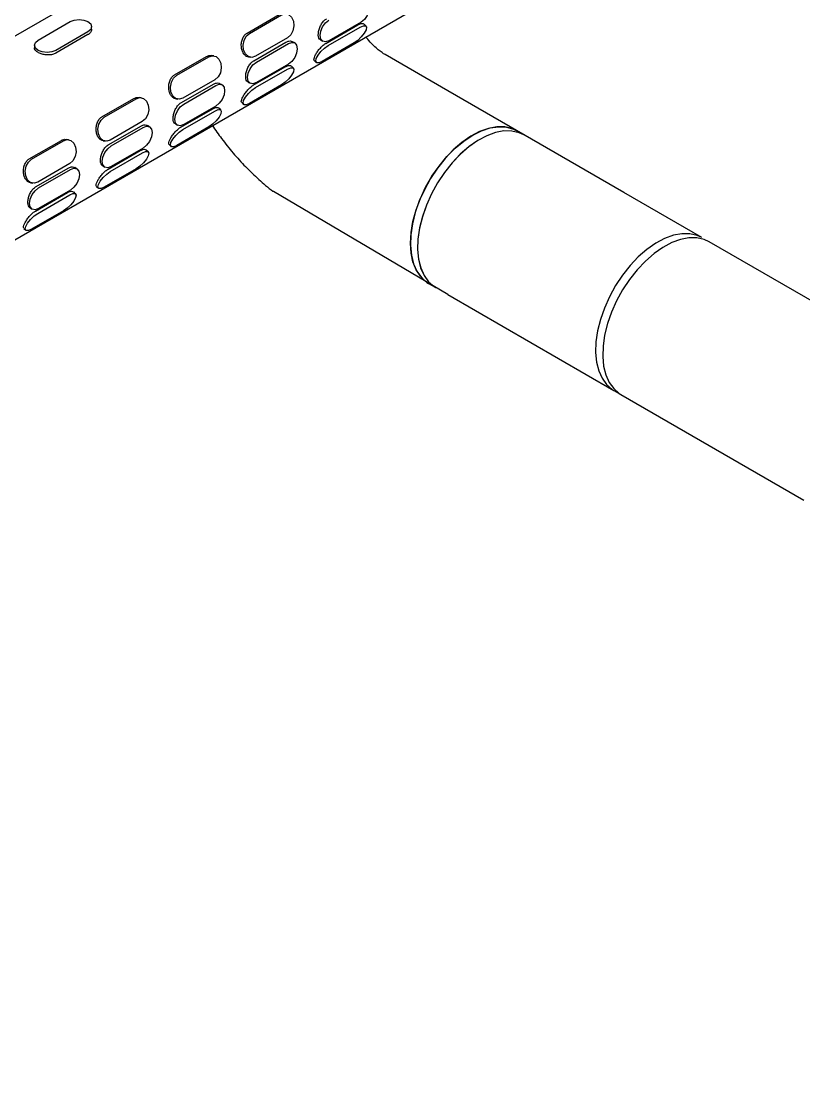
# Model space of a CAD drawing. Extents: x 0 to 3125, y 0 to 2290.
# Drawn here: x 2195.8 to 2350.8, y 1495.9 to 1706 of the extents above; entities that cross this region are included whole.
import ezdxf

# ---------------------------------------------------------------- set-up
doc = ezdxf.new("R2010")
doc.units = 0
doc.header["$LTSCALE"] = 10
doc.header["$MEASUREMENT"] = 0
doc.layers.get('0').update_dxf_attribs({"linetype": 'CONTINUOUS'})

msp = doc.modelspace()

# ---------------------------------------------------------------- linework, layer by layer
at = {"color": 7, "linetype": 'Continuous', "lineweight": 25}
for p, q in [((2301.2, 1764.62), (1888.05, 1526.11)), ((1905.5, 1495.89), (2318.64, 1734.4)), ((2240.56, 1703.66), (2246.9, 1707.33)), ((2241.01, 1703.59), (2247.35, 1707.26)), ((2199.15, 1702.26), (2205.49, 1705.92)), ((2209.75, 1704.43), (2209.75, 1704.91)), ((2256.15, 1701.62), (2262.5, 1705.28)), ((2256.6, 1701.17), (2262.95, 1704.84)), ((2263.11, 1705.81), (2256.76, 1702.14)), ((2264.1, 1705.04), (2263.73, 1705.41)), ((2209.02, 1703.89), (2202.67, 1700.23)), ((2209.02, 1703.34), (2202.67, 1699.68)), ((2248.56, 1702.73), (2242.21, 1699.07)), ((2249.97, 1701.7), (2249.55, 1701.94)), ((2255.1, 1702.26), (2255.52, 1702.02)), ((2198.42, 1701.24), (2198.42, 1700.76)), ((2241.9, 1698.19), (2248.24, 1701.85)), ((2242.38, 1697.91), (2248.72, 1701.58)), ((2261.74, 1701.7), (2255.4, 1698.04)), ((2226.17, 1695.36), (2232.52, 1699.02)), ((2226.62, 1695.29), (2232.97, 1698.95)), ((2233.96, 1699.16), (2233.54, 1699.22)), ((2240.81, 1698.93), (2241.23, 1698.87)), ((2253.86, 1698.22), (2254.24, 1697.84)), ((2280.3, 1692.22), (2267.88, 1699.39)), ((2241.77, 1693.32), (2248.11, 1696.98)), ((2242.22, 1692.87), (2248.56, 1696.53)), ((2248.73, 1697.5), (2242.38, 1693.84)), ((2249.72, 1696.73), (2249.35, 1697.11)), ((2227.52, 1689.89), (2233.86, 1693.55)), ((2234.18, 1694.43), (2227.83, 1690.77)), ((2235.59, 1693.4), (2235.17, 1693.64)), ((2240.72, 1693.96), (2241.13, 1693.72)), ((2227.99, 1689.61), (2234.34, 1693.27)), ((2247.36, 1693.4), (2241.02, 1689.74)), ((2211.79, 1687.06), (2218.14, 1690.72)), ((2212.24, 1686.99), (2218.59, 1690.65)), ((2219.57, 1690.85), (2219.16, 1690.92)), ((2226.43, 1690.63), (2226.84, 1690.57)), ((2239.48, 1689.91), (2239.86, 1689.54)), ((2227.39, 1685.02), (2233.73, 1688.68)), ((2227.84, 1684.57), (2234.18, 1688.23)), ((2234.34, 1689.2), (2228, 1685.54)), ((2235.34, 1688.43), (2234.96, 1688.8)), ((2213.13, 1681.58), (2219.48, 1685.25)), ((2219.79, 1686.13), (2213.45, 1682.47)), ((2221.2, 1685.09), (2220.79, 1685.33)), ((2226.34, 1685.65), (2226.75, 1685.41)), ((2232.98, 1685.1), (2226.63, 1681.43)), ((2213.61, 1681.31), (2219.96, 1684.97)), ((2295.37, 1683.5), (2293.96, 1684.31)), ((2197.41, 1678.75), (2203.75, 1682.42)), ((2197.86, 1678.68), (2204.2, 1682.35)), ((2205.19, 1682.55), (2204.77, 1682.61)), ((2212.04, 1682.33), (2212.46, 1682.26)), ((2219.96, 1680.9), (2213.62, 1677.23)), ((2225.1, 1681.61), (2225.48, 1681.23)), ((2213, 1676.71), (2219.35, 1680.38)), ((2213.45, 1676.26), (2219.8, 1679.93)), ((2220.96, 1680.13), (2220.58, 1680.5)), ((2198.75, 1673.28), (2205.1, 1676.94)), ((2205.41, 1677.83), (2199.07, 1674.16)), ((2199.23, 1673), (2205.57, 1676.67)), ((2206.82, 1676.79), (2206.4, 1677.03)), ((2211.95, 1677.35), (2212.37, 1677.11)), ((2218.6, 1676.79), (2212.25, 1673.13)), ((2197.66, 1674.03), (2198.08, 1673.96)), ((2205.58, 1672.59), (2199.23, 1668.93)), ((2210.72, 1673.31), (2211.09, 1672.93)), ((2198.62, 1668.41), (2204.97, 1672.07)), ((2199.07, 1667.96), (2205.42, 1671.62)), ((2206.57, 1671.82), (2206.2, 1672.2)), ((2330.63, 1663.17), (2315.2, 1672.07)), ((2197.57, 1669.05), (2197.99, 1668.81)), ((2204.21, 1668.49), (2197.87, 1664.83)), ((2196.33, 1665), (2196.71, 1664.63)), ((2387.03, 1630.61), (2332.04, 1662.35)), ((2276.51, 1654.09), (2277.92, 1653.28)), ((2280.3, 1651.93), (2313.18, 1632.94)), ((2313.18, 1632.94), (2314.59, 1632.13)), ((2314.59, 1632.13), (2350.81, 1611.22))]:
    msp.add_line(p, q, dxfattribs=at)
for p, q in [((2315.2, 1672.07), (2280.3, 1692.22)), ((2280.3, 1651.93), (2245.77, 1672.29))]:
    msp.add_line(p, q)
at = {"color": 7, "linetype": 'Continuous', "lineweight": 25, "flags": 128}
for points in [[(2263.11, 1709.88), (2263.78, 1710.11), (2264.35, 1710), (2264.73, 1709.56), (2264.87, 1708.86), (2264.74, 1708), (2264.35, 1707.12), (2263.78, 1706.35), (2263.11, 1705.81)], [(2205.49, 1705.92), (2206.3, 1706.24), (2207.26, 1706.35), (2208.21, 1706.24), (2209.02, 1705.93), (2209.56, 1705.46), (2209.75, 1704.91), (2209.56, 1704.36), (2209.02, 1703.89)], [(2247.35, 1707.26), (2248.07, 1707.47), (2248.77, 1707.31), (2249.35, 1706.8), (2249.72, 1706.01), (2249.81, 1705.07), (2249.63, 1704.12), (2249.19, 1703.3), (2248.56, 1702.73)], [(2256.76, 1702.14), (2256.09, 1701.91), (2255.52, 1702.02), (2255.13, 1702.46), (2255, 1703.16), (2255.13, 1704.02), (2255.51, 1704.9), (2256.09, 1705.67), (2256.76, 1706.22)], [(2262.95, 1704.84), (2263.58, 1705.11), (2264.02, 1705.1), (2264.2, 1704.81), (2264.11, 1704.29), (2263.74, 1703.61), (2263.17, 1702.88), (2262.46, 1702.21), (2261.74, 1701.7)], [(2202.67, 1700.23), (2201.87, 1699.92), (2200.91, 1699.81), (2199.96, 1699.92), (2199.15, 1700.23), (2198.61, 1700.69), (2198.42, 1701.24), (2198.61, 1701.79), (2199.15, 1702.26)], [(2242.21, 1699.07), (2241.49, 1698.85), (2240.79, 1699.01), (2240.21, 1699.53), (2239.85, 1700.31), (2239.75, 1701.26), (2239.94, 1702.21), (2240.38, 1703.03), (2241.01, 1703.59)], [(2248.72, 1701.58), (2249.4, 1701.81), (2249.97, 1701.7), (2250.35, 1701.26), (2250.49, 1700.56), (2250.35, 1699.7), (2249.97, 1698.82), (2249.4, 1698.05), (2248.73, 1697.5)], [(2255.4, 1698.04), (2254.77, 1697.77), (2254.33, 1697.78), (2254.14, 1698.07), (2254.24, 1698.59), (2254.6, 1699.27), (2255.18, 1699.99), (2255.88, 1700.66), (2256.6, 1701.17)], [(2232.97, 1698.95), (2233.69, 1699.17), (2234.39, 1699.01), (2234.97, 1698.5), (2235.33, 1697.71), (2235.43, 1696.77), (2235.25, 1695.81), (2234.81, 1694.99), (2234.18, 1694.43)], [(2242.38, 1693.84), (2241.71, 1693.61), (2241.13, 1693.72), (2240.75, 1694.16), (2240.62, 1694.86), (2240.75, 1695.72), (2241.13, 1696.6), (2241.7, 1697.37), (2242.38, 1697.91)], [(2248.56, 1696.53), (2249.19, 1696.8), (2249.63, 1696.79), (2249.82, 1696.51), (2249.73, 1695.98), (2249.36, 1695.31), (2248.78, 1694.58), (2248.08, 1693.91), (2247.36, 1693.4)], [(2227.83, 1690.77), (2227.11, 1690.55), (2226.41, 1690.71), (2225.83, 1691.22), (2225.46, 1692.01), (2225.37, 1692.95), (2225.55, 1693.91), (2225.99, 1694.73), (2226.62, 1695.29)], [(2234.34, 1693.27), (2235.01, 1693.51), (2235.59, 1693.4), (2235.97, 1692.96), (2236.1, 1692.25), (2235.97, 1691.4), (2235.59, 1690.52), (2235.02, 1689.75), (2234.34, 1689.2)], [(2241.02, 1689.74), (2240.39, 1689.47), (2239.95, 1689.48), (2239.76, 1689.76), (2239.86, 1690.29), (2240.22, 1690.96), (2240.8, 1691.69), (2241.5, 1692.36), (2242.22, 1692.87)], [(2218.59, 1690.65), (2219.31, 1690.87), (2220.01, 1690.71), (2220.59, 1690.19), (2220.95, 1689.41), (2221.05, 1688.46), (2220.86, 1687.51), (2220.42, 1686.69), (2219.79, 1686.13)], [(2228, 1685.54), (2227.32, 1685.3), (2226.75, 1685.41), (2226.37, 1685.85), (2226.23, 1686.56), (2226.37, 1687.41), (2226.75, 1688.29), (2227.32, 1689.07), (2227.99, 1689.61)], [(2234.18, 1688.23), (2234.81, 1688.5), (2235.25, 1688.49), (2235.44, 1688.2), (2235.34, 1687.68), (2234.98, 1687), (2234.4, 1686.28), (2233.7, 1685.61), (2232.98, 1685.1)], [(2213.45, 1682.47), (2212.73, 1682.25), (2212.03, 1682.41), (2211.45, 1682.92), (2211.08, 1683.71), (2210.98, 1684.65), (2211.17, 1685.61), (2211.61, 1686.43), (2212.24, 1686.99)], [(2219.96, 1684.97), (2220.63, 1685.2), (2221.2, 1685.09), (2221.59, 1684.65), (2221.72, 1683.95), (2221.59, 1683.09), (2221.21, 1682.21), (2220.64, 1681.44), (2219.96, 1680.9)], [(2272.9, 1662.08), (2273.02, 1664.18), (2273.4, 1666.38), (2274.01, 1668.64), (2274.86, 1670.91), (2275.91, 1673.15), (2277.15, 1675.3), (2278.56, 1677.34), (2280.11, 1679.2), (2281.76, 1680.87), (2283.48, 1682.29), (2285.23, 1683.45), (2286.99, 1684.32), (2288.71, 1684.88), (2290.36, 1685.12), (2291.9, 1685.04), (2293.31, 1684.63), (2293.96, 1684.31)], [(2293.96, 1684.31), (2293.02, 1684.75), (2291.58, 1685.08), (2290.01, 1685.1), (2288.34, 1684.78), (2286.61, 1684.15), (2284.85, 1683.22), (2283.1, 1682), (2281.39, 1680.52), (2279.76, 1678.81), (2278.24, 1676.9), (2276.87, 1674.84), (2275.66, 1672.66), (2274.65, 1670.42), (2273.86, 1668.14), (2273.29, 1665.89), (2272.97, 1663.71), (2272.9, 1661.64), (2273.08, 1659.72), (2273.51, 1657.99), (2274.18, 1656.5), (2275.07, 1655.26)], [(2226.63, 1681.43), (2226, 1681.16), (2225.56, 1681.17), (2225.38, 1681.46), (2225.47, 1681.98), (2225.84, 1682.66), (2226.41, 1683.39), (2227.12, 1684.06), (2227.84, 1684.57)], [(2295.37, 1683.5), (2294.42, 1683.94), (2292.97, 1684.27), (2291.4, 1684.28), (2289.73, 1683.96), (2288, 1683.33), (2286.24, 1682.4), (2284.49, 1681.17), (2282.78, 1679.69), (2281.16, 1677.98), (2279.64, 1676.07), (2278.26, 1674.01), (2277.06, 1671.83), (2276.05, 1669.58), (2275.26, 1667.31), (2274.7, 1665.06), (2274.38, 1662.87), (2274.31, 1660.8), (2274.5, 1658.89), (2274.93, 1657.16), (2275.59, 1655.67), (2276.49, 1654.43), (2277.59, 1653.48), (2277.92, 1653.28)], [(2295.37, 1683.5), (2294.43, 1683.94), (2292.99, 1684.27), (2291.42, 1684.28), (2289.75, 1683.97), (2288.02, 1683.34), (2286.26, 1682.4), (2284.51, 1681.19), (2282.8, 1679.71), (2281.17, 1678), (2279.65, 1676.09), (2278.28, 1674.03), (2277.07, 1671.85), (2276.06, 1669.6), (2275.27, 1667.33), (2274.7, 1665.08), (2274.38, 1662.89), (2274.31, 1660.82), (2274.49, 1658.9), (2274.92, 1657.18), (2275.59, 1655.68), (2276.48, 1654.44)], [(2204.2, 1682.35), (2204.92, 1682.56), (2205.63, 1682.4), (2206.2, 1681.89), (2206.57, 1681.1), (2206.67, 1680.16), (2206.48, 1679.21), (2206.04, 1678.39), (2205.41, 1677.83)], [(2213.62, 1677.23), (2212.94, 1677), (2212.37, 1677.11), (2211.99, 1677.55), (2211.85, 1678.25), (2211.98, 1679.11), (2212.37, 1679.99), (2212.94, 1680.76), (2213.61, 1681.31)], [(2219.8, 1679.93), (2220.43, 1680.2), (2220.87, 1680.19), (2221.06, 1679.9), (2220.96, 1679.38), (2220.6, 1678.7), (2220.02, 1677.97), (2219.32, 1677.3), (2218.6, 1676.79)], [(2199.07, 1674.16), (2198.35, 1673.95), (2197.64, 1674.11), (2197.06, 1674.62), (2196.7, 1675.41), (2196.6, 1676.35), (2196.79, 1677.3), (2197.23, 1678.12), (2197.86, 1678.68)], [(2205.57, 1676.67), (2206.25, 1676.9), (2206.82, 1676.79), (2207.2, 1676.35), (2207.34, 1675.65), (2207.21, 1674.79), (2206.82, 1673.91), (2206.25, 1673.14), (2205.58, 1672.59)], [(2212.25, 1673.13), (2211.62, 1672.86), (2211.18, 1672.87), (2210.99, 1673.16), (2211.09, 1673.68), (2211.45, 1674.36), (2212.03, 1675.09), (2212.73, 1675.76), (2213.45, 1676.26)], [(2199.23, 1668.93), (2198.56, 1668.7), (2197.99, 1668.81), (2197.6, 1669.25), (2197.47, 1669.95), (2197.6, 1670.81), (2197.98, 1671.69), (2198.56, 1672.46), (2199.23, 1673)], [(2205.42, 1671.62), (2206.05, 1671.89), (2206.49, 1671.88), (2206.67, 1671.6), (2206.58, 1671.08), (2206.21, 1670.4), (2205.64, 1669.67), (2204.93, 1669), (2204.21, 1668.49)], [(2197.87, 1664.83), (2197.24, 1664.56), (2196.8, 1664.57), (2196.61, 1664.86), (2196.71, 1665.38), (2197.07, 1666.05), (2197.65, 1666.78), (2198.35, 1667.45), (2199.07, 1667.96)], [(2276.51, 1654.09), (2275.91, 1654.49), (2274.86, 1655.51), (2274.01, 1656.8), (2273.4, 1658.35), (2273.02, 1660.12), (2272.9, 1662.08)], [(2330.63, 1663.17), (2329.67, 1663.61), (2328.22, 1663.94), (2326.65, 1663.95), (2324.98, 1663.63), (2323.25, 1662.99), (2321.49, 1662.05), (2319.74, 1660.83), (2318.03, 1659.35), (2316.4, 1657.63), (2314.89, 1655.72), (2313.52, 1653.66), (2312.31, 1651.48), (2311.31, 1649.23), (2310.52, 1646.96), (2309.96, 1644.71), (2309.64, 1642.52), (2309.58, 1640.45), (2309.76, 1638.54), (2310.19, 1636.82), (2310.86, 1635.33), (2311.76, 1634.09)], [(2332.04, 1662.35), (2331.08, 1662.8), (2329.63, 1663.13), (2328.06, 1663.13), (2326.39, 1662.81), (2324.66, 1662.18), (2322.9, 1661.24), (2321.15, 1660.02), (2319.44, 1658.53), (2317.81, 1656.82), (2316.3, 1654.91), (2314.93, 1652.84), (2313.72, 1650.66), (2312.72, 1648.42), (2311.93, 1646.14), (2311.37, 1643.89), (2311.05, 1641.71), (2310.99, 1639.64), (2311.17, 1637.73), (2311.6, 1636), (2312.27, 1634.51), (2313.17, 1633.28)], [(2275.07, 1655.26), (2276.17, 1654.3), (2276.51, 1654.09)], [(2276.48, 1654.44), (2277.58, 1653.49), (2277.92, 1653.28)], [(2311.76, 1634.09), (2312.86, 1633.14), (2313.18, 1632.94)], [(2313.17, 1633.28), (2314.27, 1632.33), (2314.59, 1632.13)]]:
    msp.add_lwpolyline(points, dxfattribs=at)
at = {"color": 7, "linetype": 'Continuous', "lineweight": 25}
for points, knots in [([(2255.12, 1702.29), (2255.03, 1702.33), (2254.82, 1702.45), (2254.66, 1702.91), (2254.63, 1703.58), (2254.77, 1704.35), (2255.07, 1705.14), (2255.52, 1705.85), (2255.95, 1706.29), (2256.21, 1706.45), (2256.28, 1706.49)], [0, 0, 0, 0, 0.094339, 0.23794, 0.380554, 0.522138, 0.664223, 0.807572, 0.951002, 1, 1, 1, 1]), ([(2209.75, 1704.43), (2209.72, 1704.25), (2209.67, 1703.9), (2209.34, 1703.54), (2209.08, 1703.38), (2209.02, 1703.34)], [0, 0, 0, 0, 0.423126, 0.853109, 1, 1, 1, 1]), ([(2262.5, 1705.28), (2262.69, 1705.38), (2263.07, 1705.56), (2263.51, 1705.58), (2263.65, 1705.45), (2263.71, 1705.39)], [0, 0, 0, 0, 0.368794, 0.737497, 1, 1, 1, 1]), ([(2240.81, 1698.97), (2240.74, 1698.97), (2240.46, 1698.98), (2240.06, 1699.29), (2239.66, 1699.85), (2239.43, 1700.61), (2239.37, 1701.44), (2239.51, 1702.28), (2239.84, 1703.01), (2240.23, 1703.46), (2240.49, 1703.62), (2240.56, 1703.66)], [0, 0, 0, 0, 0.050788, 0.180219, 0.310202, 0.439293, 0.567452, 0.696064, 0.825819, 0.955648, 1, 1, 1, 1]), ([(2248.24, 1701.85), (2248.44, 1701.94), (2248.84, 1702.11), (2249.3, 1702.1), (2249.49, 1701.95), (2249.54, 1701.91)], [0, 0, 0, 0, 0.426968, 0.85383, 1, 1, 1, 1]), ([(2267.88, 1699.39), (2267.79, 1699.45), (2267.52, 1699.6), (2266.93, 1700.02), (2266.1, 1700.7), (2265.17, 1701.6), (2264.47, 1702.38), (2264.1, 1702.83), (2264.06, 1702.88)], [0, 0, 0, 0, 0.0385205, 0.1058348, 0.1739579, 0.2438317, 0.3156516, 0.3251048, 0.3251048, 0.3251048, 0.3251048]), ([(2202.67, 1699.68), (2202.46, 1699.58), (2202.03, 1699.38), (2201.2, 1699.29), (2200.35, 1699.37), (2199.57, 1699.59), (2198.92, 1699.93), (2198.54, 1700.32), (2198.37, 1700.62), (2198.42, 1700.76), (2198.42, 1700.76)], [0, 0, 0, 0, 0.142215, 0.284395, 0.42749, 0.571195, 0.713914, 0.855602, 0.997791, 1, 1, 1, 1]), ([(2253.88, 1698.24), (2253.86, 1698.25), (2253.76, 1698.29), (2253.79, 1698.58), (2253.95, 1699.08), (2254.29, 1699.71), (2254.77, 1700.38), (2255.33, 1701.01), (2255.82, 1701.42), (2256.08, 1701.58), (2256.15, 1701.62)], [0, 0, 0, 0, 0.044156, 0.195713, 0.346229, 0.495659, 0.645618, 0.79691, 0.948286, 1, 1, 1, 1]), ([(2232.52, 1699.02), (2232.72, 1699.12), (2233.06, 1699.28), (2233.4, 1699.21), (2233.53, 1699.19)], [0, 0, 0, 0, 0.623079, 1, 1, 1, 1]), ([(2240.74, 1693.98), (2240.65, 1694.03), (2240.44, 1694.15), (2240.28, 1694.61), (2240.24, 1695.27), (2240.39, 1696.05), (2240.69, 1696.84), (2241.13, 1697.55), (2241.57, 1697.98), (2241.83, 1698.15), (2241.9, 1698.19)], [0, 0, 0, 0, 0.094339, 0.23794, 0.380554, 0.522138, 0.664223, 0.807572, 0.951002, 1, 1, 1, 1]), ([(2248.11, 1696.98), (2248.31, 1697.07), (2248.69, 1697.26), (2249.12, 1697.28), (2249.27, 1697.14), (2249.33, 1697.09)], [0, 0, 0, 0, 0.368794, 0.737497, 1, 1, 1, 1]), ([(2226.43, 1690.66), (2226.35, 1690.67), (2226.08, 1690.68), (2225.68, 1690.99), (2225.28, 1691.55), (2225.05, 1692.3), (2224.99, 1693.14), (2225.13, 1693.98), (2225.46, 1694.71), (2225.85, 1695.15), (2226.11, 1695.32), (2226.17, 1695.36)], [0, 0, 0, 0, 0.050788, 0.180219, 0.310202, 0.439293, 0.567452, 0.696064, 0.825819, 0.955648, 1, 1, 1, 1]), ([(2233.86, 1693.55), (2234.06, 1693.64), (2234.45, 1693.81), (2234.92, 1693.79), (2235.11, 1693.65), (2235.15, 1693.61)], [0, 0, 0, 0, 0.426968, 0.85383, 1, 1, 1, 1]), ([(2239.5, 1689.93), (2239.48, 1689.94), (2239.38, 1689.99), (2239.41, 1690.28), (2239.57, 1690.77), (2239.91, 1691.41), (2240.38, 1692.08), (2240.95, 1692.71), (2241.43, 1693.11), (2241.7, 1693.28), (2241.77, 1693.32)], [0, 0, 0, 0, 0.044156, 0.195713, 0.346229, 0.495659, 0.645618, 0.79691, 0.948286, 1, 1, 1, 1]), ([(2218.14, 1690.72), (2218.34, 1690.82), (2218.67, 1690.98), (2219.02, 1690.91), (2219.15, 1690.88)], [0, 0, 0, 0, 0.623079, 1, 1, 1, 1]), ([(2226.35, 1685.68), (2226.27, 1685.73), (2226.06, 1685.85), (2225.9, 1686.31), (2225.86, 1686.97), (2226, 1687.75), (2226.3, 1688.54), (2226.75, 1689.25), (2227.18, 1689.68), (2227.45, 1689.84), (2227.52, 1689.89)], [0, 0, 0, 0, 0.094339, 0.23794, 0.380554, 0.522138, 0.664223, 0.807572, 0.951002, 1, 1, 1, 1]), ([(2233.73, 1688.68), (2233.92, 1688.77), (2234.31, 1688.96), (2234.74, 1688.97), (2234.88, 1688.84), (2234.94, 1688.78)], [0, 0, 0, 0, 0.368794, 0.737497, 1, 1, 1, 1]), ([(2212.05, 1682.36), (2211.97, 1682.37), (2211.7, 1682.38), (2211.29, 1682.69), (2210.9, 1683.25), (2210.66, 1684), (2210.61, 1684.84), (2210.75, 1685.67), (2211.07, 1686.41), (2211.46, 1686.85), (2211.72, 1687.02), (2211.79, 1687.06)], [0, 0, 0, 0, 0.050788, 0.180219, 0.310202, 0.439293, 0.567452, 0.696064, 0.825819, 0.955648, 1, 1, 1, 1]), ([(2219.48, 1685.25), (2219.68, 1685.33), (2220.07, 1685.51), (2220.54, 1685.49), (2220.72, 1685.34), (2220.77, 1685.31)], [0, 0, 0, 0, 0.426968, 0.85383, 1, 1, 1, 1]), ([(2233.68, 1685.34), (2234.26, 1684.47), (2235.58, 1682.61), (2237.76, 1679.87), (2240.21, 1677.17), (2242.85, 1674.67), (2244.71, 1673.04), (2245.73, 1672.32), (2245.77, 1672.29)], [0.6377531, 0.6377531, 0.6377531, 0.6377531, 0.7004546, 0.7735611, 0.8471999, 0.9215309, 0.9966518, 1, 1, 1, 1]), ([(2225.12, 1681.63), (2225.1, 1681.64), (2225, 1681.69), (2225.02, 1681.97), (2225.19, 1682.47), (2225.53, 1683.1), (2226, 1683.78), (2226.57, 1684.41), (2227.05, 1684.81), (2227.32, 1684.97), (2227.39, 1685.02)], [0, 0, 0, 0, 0.044156, 0.195713, 0.346229, 0.495659, 0.645618, 0.79691, 0.948286, 1, 1, 1, 1]), ([(2203.75, 1682.42), (2203.96, 1682.52), (2204.29, 1682.67), (2204.64, 1682.61), (2204.77, 1682.58)], [0, 0, 0, 0, 0.623079, 1, 1, 1, 1]), ([(2211.97, 1677.38), (2211.89, 1677.43), (2211.68, 1677.54), (2211.51, 1678), (2211.48, 1678.67), (2211.62, 1679.44), (2211.92, 1680.23), (2212.37, 1680.94), (2212.8, 1681.38), (2213.07, 1681.54), (2213.13, 1681.58)], [0, 0, 0, 0, 0.094339, 0.23794, 0.380554, 0.522138, 0.664223, 0.807572, 0.951002, 1, 1, 1, 1]), ([(2219.35, 1680.38), (2219.54, 1680.47), (2219.92, 1680.65), (2220.36, 1680.67), (2220.5, 1680.54), (2220.56, 1680.48)], [0, 0, 0, 0, 0.368794, 0.737497, 1, 1, 1, 1]), ([(2197.67, 1674.06), (2197.59, 1674.06), (2197.31, 1674.07), (2196.91, 1674.38), (2196.52, 1674.94), (2196.28, 1675.7), (2196.23, 1676.54), (2196.36, 1677.37), (2196.69, 1678.11), (2197.08, 1678.55), (2197.34, 1678.71), (2197.41, 1678.75)], [0, 0, 0, 0, 0.050788, 0.180219, 0.310202, 0.439293, 0.567452, 0.696064, 0.825819, 0.955648, 1, 1, 1, 1]), ([(2205.1, 1676.94), (2205.29, 1677.03), (2205.69, 1677.2), (2206.15, 1677.19), (2206.34, 1677.04), (2206.39, 1677)], [0, 0, 0, 0, 0.426968, 0.85383, 1, 1, 1, 1]), ([(2210.74, 1673.33), (2210.71, 1673.34), (2210.62, 1673.38), (2210.64, 1673.67), (2210.8, 1674.17), (2211.15, 1674.8), (2211.62, 1675.47), (2212.19, 1676.11), (2212.67, 1676.51), (2212.94, 1676.67), (2213, 1676.71)], [0, 0, 0, 0, 0.044156, 0.195713, 0.346229, 0.495659, 0.645618, 0.79691, 0.948286, 1, 1, 1, 1]), ([(2197.59, 1669.07), (2197.5, 1669.12), (2197.29, 1669.24), (2197.13, 1669.7), (2197.1, 1670.37), (2197.24, 1671.14), (2197.54, 1671.93), (2197.98, 1672.64), (2198.42, 1673.07), (2198.68, 1673.24), (2198.75, 1673.28)], [0, 0, 0, 0, 0.094339, 0.23794, 0.380554, 0.522138, 0.664223, 0.807572, 0.951002, 1, 1, 1, 1]), ([(2204.97, 1672.07), (2205.16, 1672.17), (2205.54, 1672.35), (2205.98, 1672.37), (2206.12, 1672.23), (2206.18, 1672.18)], [0, 0, 0, 0, 0.368794, 0.737497, 1, 1, 1, 1]), ([(2196.35, 1665.03), (2196.33, 1665.04), (2196.23, 1665.08), (2196.26, 1665.37), (2196.42, 1665.86), (2196.76, 1666.5), (2197.23, 1667.17), (2197.8, 1667.8), (2198.29, 1668.21), (2198.55, 1668.37), (2198.62, 1668.41)], [0, 0, 0, 0, 0.044156, 0.195713, 0.346229, 0.495659, 0.645618, 0.79691, 0.948286, 1, 1, 1, 1])]:
    msp.add_open_spline(points, degree=3, knots=knots, dxfattribs=at)

doc.saveas('drawing.dxf')
